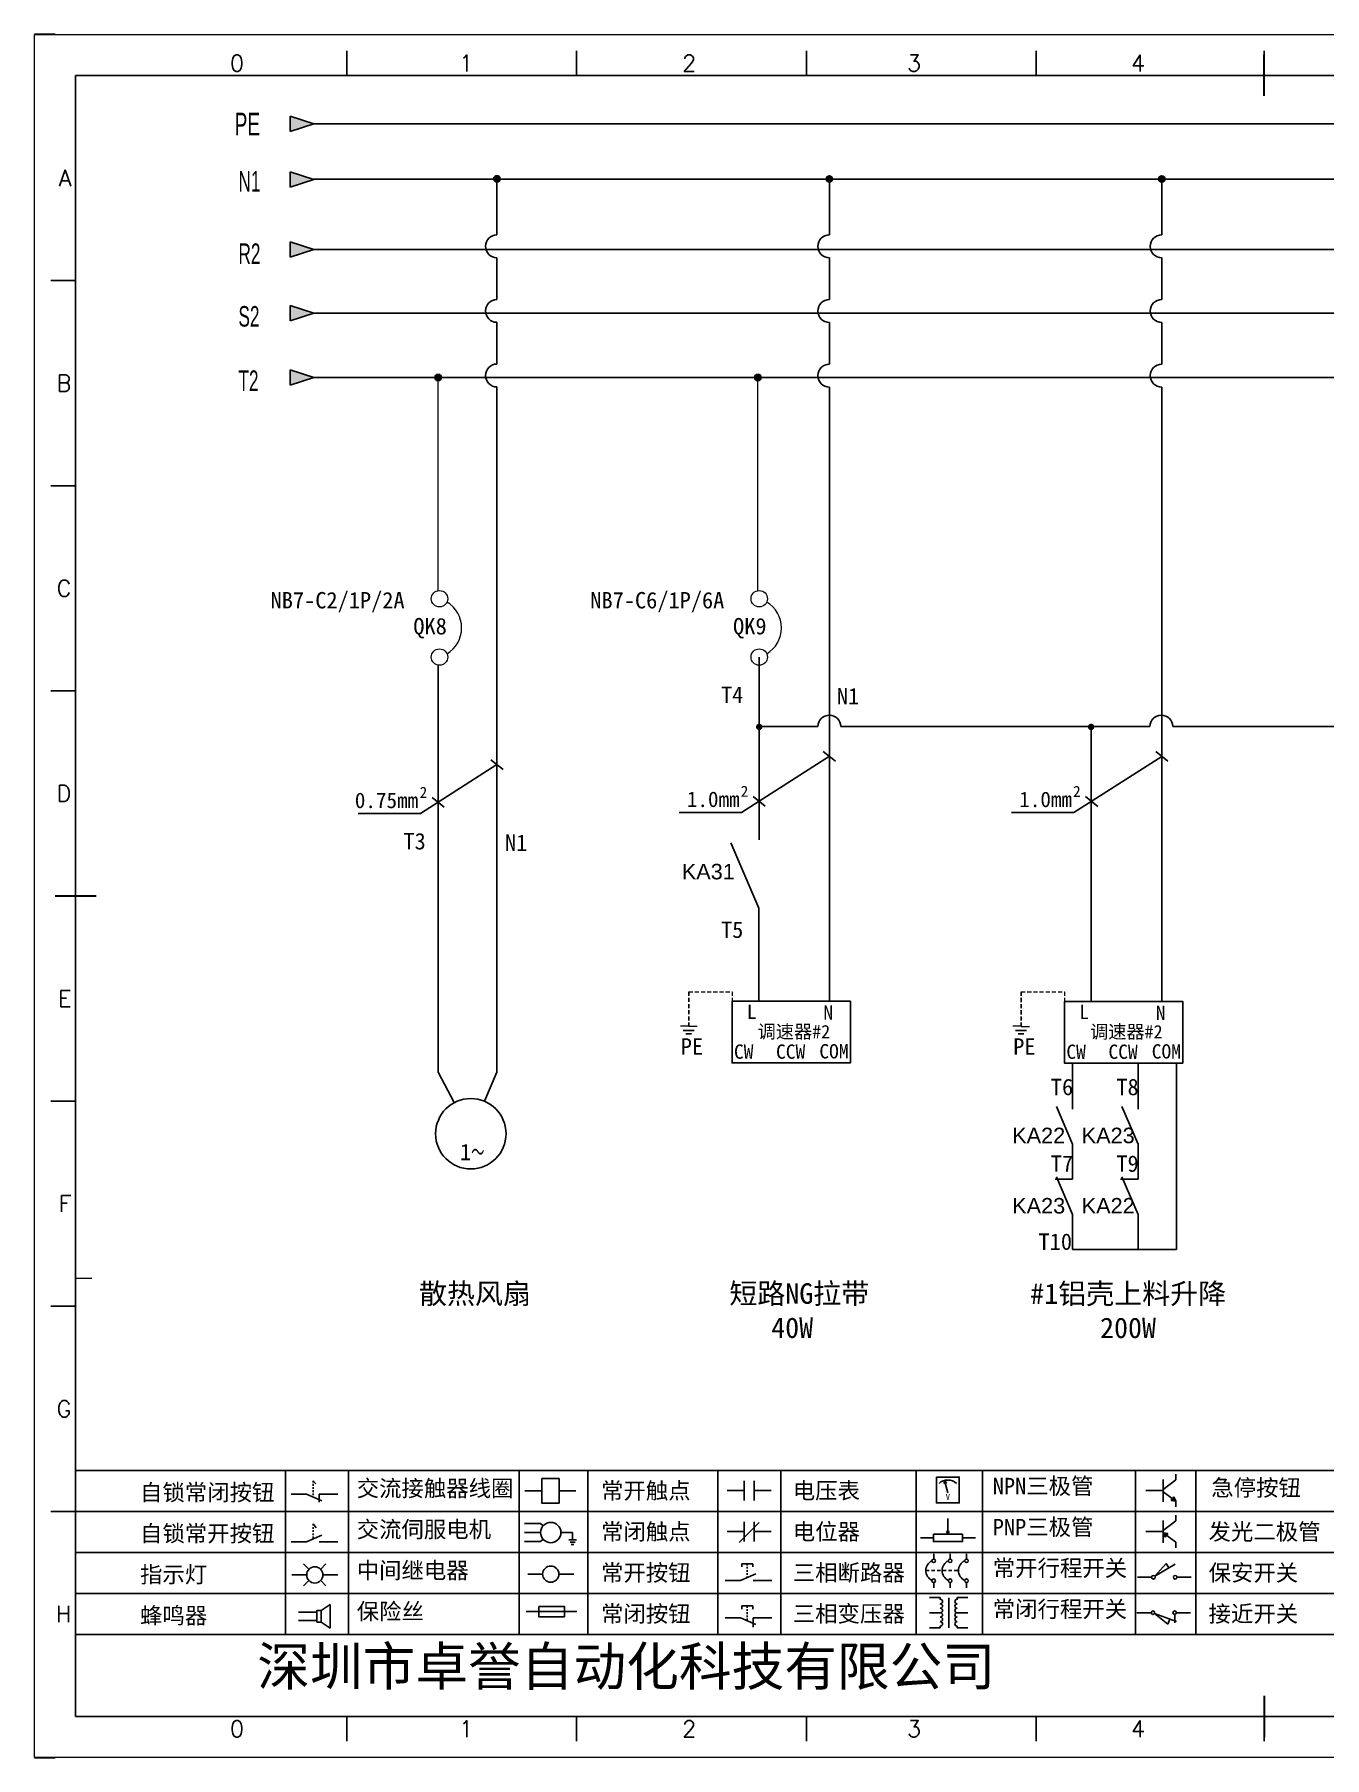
# Model space of a CAD drawing. Header units: millimetres. Extents: x 336 to 12810, y -1577 to 4105.
# Drawn here: x 8358.4 to 8515.6, y -58.4 to 151.6 of the extents above; entities that cross this region are included whole.
import ezdxf
from ezdxf.enums import TextEntityAlignment as Align

# ---------------------------------------------------------------- set-up
doc = ezdxf.new("R2010")
doc.units = ezdxf.units.MM
doc.linetypes.add('DASHED', pattern=[0.75, 0.5, -0.25])
for name, color, linetype in [('AE_BOR', 1, 'Continuous'), ('MISC', 2, 'Continuous'), ('SYMS', 7, 'Continuous'), ('主图', 7, 'Continuous')]:
    doc.layers.add(name, color=color, linetype=linetype)
doc.layers.add('元件', color=4, linetype='Continuous', lineweight=25)
doc.styles.get("Standard").update_dxf_attribs({"font": ''})
doc.styles.add('WD', font='romans.shx', dxfattribs={"width": 0.8, "bigfont": 'gbcbig.shx'})
doc.styles.add('样式 0', font='')
doc.styles.add('样式 8', font='arial.ttf', dxfattribs={"width": 0.6, "height": 2.5})
doc.styles.add('汉字', font='')
doc.styles.get('Standard').set_extended_font_data('SimSun')
doc.styles.get('样式 0').set_extended_font_data('KaiTi_GB2312')
doc.styles.get('汉字').set_extended_font_data('新宋体')

# ---------------------------------------------------------------- blocks, each defined once
blk = doc.blocks.new('*U6')
at = {"linetype": 'ByBlock'}
for p, q in [((-1909.23, -780.45), (-1909.23, -780.67)), ((-1909.23, -780.45), (-1908.92, -780.84)), ((-1909.23, -780.84), (-1909.23, -781.05)), ((-1911.92, -782.07), (-1910.06, -782.07)), ((-1910.06, -782.07), (-1908.18, -782.88)), ((-1909.23, -781.23), (-1909.23, -781.44)), ((-1909.23, -781.61), (-1909.23, -781.83)), ((-1909.23, -782), (-1909.23, -782.21)), ((-1909.23, -782.38), (-1909.23, -782.43)), ((-1908.52, -783.07), (-1908.52, -782.07)), ((-1906.25, -782.07), (-1908.52, -782.07))]:
    blk.add_line(p, q, dxfattribs=at)
blk = doc.blocks.new('*U8')
at = {"linetype": 'ByBlock'}
for p, q in [((-1908.88, -791.17), (-1909.23, -790.71)), ((-1909.23, -790.71), (-1909.23, -790.92)), ((-1909.23, -791.09), (-1909.23, -791.31)), ((-1909.23, -791.48), (-1909.23, -791.69)), ((-1911.92, -792.89), (-1910.06, -792.89)), ((-1910.06, -792.89), (-1908.18, -792.08)), ((-1909.23, -791.86), (-1909.23, -792.08)), ((-1909.23, -792.25), (-1909.23, -792.47)), ((-1906.25, -792.89), (-1908.52, -792.89))]:
    blk.add_line(p, q, dxfattribs=at)
blk = doc.blocks.new('蜂鸣器')
at = {"linetype": 'ByBlock'}
for p, q in [((-1907.17, -795.53), (-1908.25, -796.26)), ((-1907.17, -795.53), (-1907.17, -798.41)), ((-1908.8, -796.48), (-1911.01, -796.48)), ((-1908.8, -797.46), (-1911.01, -797.46)), ((-1908.25, -796.26), (-1908.8, -796.26)), ((-1908.8, -797.68), (-1908.8, -796.26)), ((-1908.25, -797.68), (-1908.8, -797.68)), ((-1908.25, -797.68), (-1908.25, -796.26)), ((-1907.17, -798.41), (-1908.25, -797.68))]:
    blk.add_line(p, q, dxfattribs=at)
blk = doc.blocks.new('指示灯')
at = {"linetype": 'ByBlock'}
for p, q in [((-1854.25, -776.92), (-1856.06, -776.92)), ((-1854.62, -775.59), (-1853.97, -776.23)), ((-1851.9, -775.59), (-1852.54, -776.23)), ((-1852.26, -776.92), (-1850.45, -776.92)), ((-1854.62, -778.25), (-1853.97, -777.61)), ((-1851.9, -778.25), (-1852.54, -777.61))]:
    blk.add_line(p, q, dxfattribs=at)
blk.add_circle((-1853.26, -776.92), 0.992, dxfattribs=at)
blk = doc.blocks.new('交流接触器线圈')
at = {"linetype": 'ByBlock'}
for p, q in [((-1880.82, -781.77), (-1882.87, -781.77)), ((-1878.72, -781.77), (-1876.67, -781.77))]:
    blk.add_line(p, q, dxfattribs=at)
blk.add_lwpolyline([(-1880.82, -780.28), (-1878.72, -780.28), (-1878.72, -783.26), (-1880.82, -783.26)], close=True, dxfattribs=at)
blk = doc.blocks.new('交流伺服电机')
at = {"linetype": 'ByBlock'}
for p, q in [((-1880.97, -785.75), (-1882.94, -785.75)), ((-1880.97, -786.85), (-1882.94, -786.85)), ((-1880.97, -785.75), (-1880.65, -786.03)), ((-1878.49, -786.85), (-1877.07, -786.85)), ((-1877.07, -786.85), (-1877.07, -787.72)), ((-1880.97, -787.94), (-1882.94, -787.94)), ((-1880.97, -787.94), (-1880.65, -787.67)), ((-1877.54, -787.72), (-1876.59, -787.72)), ((-1877.38, -788.01), (-1876.75, -788.01)), ((-1877.23, -788.29), (-1876.9, -788.29))]:
    blk.add_line(p, q, dxfattribs=at)
blk.add_circle((-1879.73, -786.85), 1.24, dxfattribs=at)
blk = doc.blocks.new('中间继电器')
at = {"linetype": 'ByBlock'}
for p, q in [((-1880.72, -791.92), (-1882.54, -791.92)), ((-1878.74, -791.92), (-1876.92, -791.92))]:
    blk.add_line(p, q, dxfattribs=at)
blk.add_circle((-1879.73, -791.92), 0.992, dxfattribs=at)
blk = doc.blocks.new('保险丝')
at = {"linetype": 'ByBlock'}
blk.add_line((-1882.72, -796.49), (-1876.55, -796.49), dxfattribs=at)
blk.add_lwpolyline([(-1881.2, -795.86), (-1878.06, -795.86), (-1878.06, -797.12), (-1881.2, -797.12)], close=True, dxfattribs=at)
blk = doc.blocks.new('常开按钮')
at = {"linetype": 'ByBlock'}
for p, q in [((-1910.06, -787.73), (-1908.18, -786.93)), ((-1909.9, -785.68), (-1908.56, -785.68)), ((-1909.9, -785.68), (-1909.9, -786.07)), ((-1909.23, -785.68), (-1909.23, -785.89)), ((-1909.23, -786.06), (-1909.23, -786.28)), ((-1909.23, -786.45), (-1909.23, -786.67)), ((-1909.23, -786.84), (-1909.23, -787.05)), ((-1909.23, -787.22), (-1909.23, -787.38)), ((-1908.56, -785.68), (-1908.56, -786.07)), ((-1911.92, -787.73), (-1910.06, -787.73)), ((-1906.25, -787.73), (-1908.52, -787.73))]:
    blk.add_line(p, q, dxfattribs=at)
blk = doc.blocks.new('常开触点')
at = {"linetype": 'ByBlock'}
for p, q in [((-1853.82, -782.99), (-1853.82, -780.56)), ((-1852.6, -782.99), (-1852.6, -780.56)), ((-1853.82, -781.77), (-1855.88, -781.77)), ((-1852.6, -781.77), (-1850.55, -781.77))]:
    blk.add_line(p, q, dxfattribs=at)
blk = doc.blocks.new('常闭触点')
at = {"linetype": 'ByBlock'}
for p, q in [((-1853.82, -786.77), (-1855.88, -786.77)), ((-1852.01, -785.66), (-1854.43, -788.1)), ((-1853.82, -787.99), (-1853.82, -785.56)), ((-1852.6, -787.99), (-1852.6, -785.56)), ((-1852.6, -786.77), (-1850.55, -786.77))]:
    blk.add_line(p, q, dxfattribs=at)
blk = doc.blocks.new('常闭按钮')
at = {"linetype": 'ByBlock'}
for p, q in [((-1854.11, -790.83), (-1852.77, -790.83)), ((-1854.11, -790.83), (-1854.11, -791.22)), ((-1853.44, -790.83), (-1853.44, -791.04)), ((-1853.44, -791.21), (-1853.44, -791.43)), ((-1853.44, -791.6), (-1853.44, -791.82)), ((-1852.77, -790.83), (-1852.77, -791.22)), ((-1856.13, -792.28), (-1854.28, -792.28)), ((-1854.28, -792.28), (-1852.4, -793.09)), ((-1853.44, -791.99), (-1853.44, -792.2)), ((-1853.44, -792.37), (-1853.44, -792.53)), ((-1850.47, -792.28), (-1852.73, -792.28)), ((-1852.73, -792.28), (-1852.73, -793.43))]:
    blk.add_line(p, q, dxfattribs=at)
blk = doc.blocks.new('电压表')
at = {"linetype": 'ByBlock'}
for p, q in [((-1814.84, -780.75), (-1814.91, -781.13)), ((-1814.6, -781.05), (-1814.91, -781.13)), ((-1814.84, -780.75), (-1814.46, -782.26)), ((-1814.84, -780.75), (-1814.6, -781.05))]:
    blk.add_line(p, q, dxfattribs=at)
blk.add_lwpolyline([(-1815.84, -780.34), (-1813.07, -780.34), (-1813.07, -783.49), (-1815.84, -783.49)], close=True, dxfattribs=at)
blk.add_arc((-1814.46, -782.26), 1.56, 46.8313, 133.1687, dxfattribs=at)
at = {"linetype": 'ByBlock', "insert": (-1814.7, -782.39), "char_height": 0.75, "width": 0.6768, "attachment_point": 1}
blk.add_mtext('V', dxfattribs=at)
blk = doc.blocks.new('电位器')
at = {"linetype": 'ByBlock'}
for p, q in [((-1814.45, -787.3), (-1814.45, -785.39)), ((-1814.45, -787.3), (-1814.62, -786.96)), ((-1814.62, -786.96), (-1814.27, -786.96)), ((-1814.45, -787.3), (-1814.27, -786.96)), ((-1816.21, -787.75), (-1817.79, -787.75)), ((-1812.68, -787.75), (-1811.1, -787.75))]:
    blk.add_line(p, q, dxfattribs=at)
blk.add_lwpolyline([(-1816.21, -787.3), (-1812.68, -787.3), (-1812.68, -788.2), (-1816.21, -788.2)], close=True, dxfattribs=at)
blk = doc.blocks.new('三相断路器')
at = {"linetype": 'ByBlock'}
for p, q in [((-1816.17, -790.33), (-1816.17, -789.7)), ((-1814.17, -790.33), (-1814.17, -789.7)), ((-1812.18, -790.33), (-1812.18, -789.7)), ((-1817.14, -791.74), (-1816.72, -791.74)), ((-1816.45, -791.74), (-1816.03, -791.74)), ((-1816.17, -793.19), (-1816.17, -793.83)), ((-1815.76, -791.74), (-1815.34, -791.74)), ((-1815.07, -791.74), (-1814.65, -791.74)), ((-1814.38, -791.74), (-1813.96, -791.74)), ((-1814.17, -793.19), (-1814.17, -793.83)), ((-1813.69, -791.74), (-1813.27, -791.74)), ((-1812.18, -793.19), (-1812.18, -793.83))]:
    blk.add_line(p, q, dxfattribs=at)
for centre in [(-1816.17, -790.55), (-1814.17, -790.55), (-1812.18, -790.55), (-1816.17, -792.98), (-1814.17, -792.98), (-1812.18, -792.98)]:
    blk.add_circle(centre, 0.219, dxfattribs=at)
for centre in [(-1815.81, -791.74), (-1813.82, -791.74), (-1811.83, -791.74)]:
    blk.add_arc(centre, 1.32, 115.5791, 244.4209, dxfattribs=at)
blk = doc.blocks.new('三相变压器')
at = {"linetype": 'ByBlock'}
for p, q in [((-1816.69, -795.03), (-1815.37, -795.03)), ((-1815.37, -795.03), (-1815.37, -795.24)), ((-1814.34, -798.7), (-1814.34, -795.04)), ((-1812, -795.03), (-1813.32, -795.03)), ((-1813.32, -795.03), (-1813.32, -795.24)), ((-1816.69, -796.87), (-1815.37, -796.87)), ((-1812, -796.87), (-1813.32, -796.87)), ((-1816.69, -798.71), (-1815.37, -798.71)), ((-1815.37, -798.71), (-1815.37, -798.5)), ((-1813.32, -798.71), (-1813.32, -798.5)), ((-1812, -798.71), (-1813.32, -798.71))]:
    blk.add_line(p, q, dxfattribs=at)
for centre, start, end in [((-1815.37, -795.51), 270, 90), ((-1815.37, -796.06), 270, 90), ((-1813.32, -795.51), 90, 270), ((-1813.32, -796.06), 90, 270), ((-1815.37, -796.6), 270, 90), ((-1815.37, -797.14), 270, 90), ((-1815.37, -797.68), 270, 90), ((-1815.37, -798.23), 270, 90), ((-1813.32, -796.6), 90, 270), ((-1813.32, -797.14), 90, 270), ((-1813.32, -797.68), 90, 270), ((-1813.32, -798.23), 90, 270)]:
    blk.add_arc(centre, 0.271, start, end, dxfattribs=at)
blk = doc.blocks.new('NPN三极管')
at = {"linetype": 'ByBlock'}
for p, q in [((-1785.73, -780.61), (-1785.73, -783.32)), ((-1785.73, -781.82), (-1784.15, -780.66)), ((-1784.15, -780.66), (-1784.15, -779.98)), ((-1785.73, -781.97), (-1787.81, -781.97)), ((-1785.73, -782.11), (-1784.15, -783.27)), ((-1784.41, -782.73), (-1784.74, -783.18)), ((-1784.15, -783.27), (-1784.74, -783.18)), ((-1784.15, -783.27), (-1784.41, -782.73)), ((-1784.15, -783.27), (-1784.15, -783.96))]:
    blk.add_line(p, q, dxfattribs=at)
blk = doc.blocks.new('PNP三极管')
at = {"linetype": 'ByBlock'}
for p, q in [((-1784.9, -785.38), (-1784.9, -788.09)), ((-1783.32, -785.43), (-1783.32, -784.75)), ((-1784.9, -786.74), (-1786.98, -786.74)), ((-1784.9, -786.59), (-1783.32, -785.43)), ((-1784.9, -786.88), (-1783.32, -788.04)), ((-1784.9, -786.88), (-1784.31, -786.97)), ((-1784.9, -786.88), (-1784.64, -787.42)), ((-1784.31, -786.97), (-1784.64, -787.42)), ((-1783.32, -788.04), (-1783.32, -788.73))]:
    blk.add_line(p, q, dxfattribs=at)
blk = doc.blocks.new('常开行程开关')
at = {"linetype": 'ByBlock'}
for p, q in [((-1785.89, -792.17), (-1784.52, -790.62)), ((-1785.89, -792.17), (-1783.43, -790.72)), ((-1784.52, -790.62), (-1784.19, -791.17)), ((-1786.29, -792.3), (-1788.01, -792.3)), ((-1781.48, -792.3), (-1783.21, -792.3))]:
    blk.add_line(p, q, dxfattribs=at)
for centre in [(-1786.07, -792.3), (-1783.42, -792.3)]:
    blk.add_circle(centre, 0.219, dxfattribs=at)
blk = doc.blocks.new('常闭行程开关')
at = {"linetype": 'ByBlock'}
for p, q in [((-1786.34, -796.62), (-1788.07, -796.62)), ((-1785.93, -796.72), (-1783.25, -797.7)), ((-1785.93, -796.72), (-1784.3, -798)), ((-1784.3, -798), (-1784.08, -797.4)), ((-1783.48, -796.84), (-1783.48, -797.85)), ((-1781.54, -796.62), (-1783.26, -796.62))]:
    blk.add_line(p, q, dxfattribs=at)
for centre in [(-1786.12, -796.62), (-1783.48, -796.62)]:
    blk.add_circle(centre, 0.219, dxfattribs=at)
blk = doc.blocks.new('电控横A4')
for p, q in [((292, -5), (5, -5)), ((5, -5), (5, -205)), ((10.03, -205), (289.53, -205)), ((130.8, -205), (190.75, -205))]:
    blk.add_line(p, q)
at = {"lineweight": 9, "ltscale": 0.1}
for p, q in [((5, -151.57), (7, -151.57)), ((101.34, -205), (130.8, -205)), ((129.44, -205), (129.44, -205)), ((129.44, -205), (129.44, -205)), ((129.44, -205), (129.44, -205)), ((129.44, -205), (129.44, -205))]:
    blk.add_line(p, q, dxfattribs=at)
at = {"linetype": 'ByBlock'}
for p, q in [((292, -175), (5, -175)), ((292, -180), (5, -180)), ((292, -185), (5, -185)), ((292, -190), (5, -190)), ((292, -195), (5, -195))]:
    blk.add_line(p, q, dxfattribs=at)
at = {"color": 0, "lineweight": -2}
for p, q in [((30.58, -175), (30.58, -195)), ((38.26, -175), (38.26, -195)), ((59.05, -175), (59.05, -195)), ((67.4, -175), (67.4, -195)), ((83.26, -175), (83.26, -195)), ((90.91, -175), (90.91, -195)), ((107.4, -175), (107.4, -195)), ((115.5, -175), (115.5, -195)), ((134.12, -175), (134.12, -195)), ((141.48, -175), (141.48, -195))]:
    blk.add_line(p, q, dxfattribs=at)
at = {"color": 0, "ltscale": 2}
blk.add_line((101.34, -205), (5, -205), dxfattribs=at)
at = {"layer": 'AE_BOR', "lineweight": 30}
for p, q in [((2.53, 0), (0, 0)), ((0, -210), (2.53, -210))]:
    blk.add_line(p, q, dxfattribs=at)
at = {"layer": 'AE_BOR', "color": 1, "lineweight": 15}
for p, q in [((0, 0), (297, 0)), ((0, -210), (0, 0)), ((297, -210), (0, -210))]:
    blk.add_line(p, q, dxfattribs=at)
at = {"layer": 'AE_BOR'}
for p, q in [((38.03, -5), (38.03, -2)), ((66.03, -5), (66.03, -2)), ((94.03, -5), (94.03, -2)), ((122.03, -5), (122.03, -2)), ((149.78, -5), (149.78, -2)), ((5, -30), (2, -30)), ((5, -55), (2, -55)), ((5, -80), (2, -80)), ((5, -130), (2, -130)), ((5, -155), (2, -155)), ((5, -180), (2, -180)), ((38.03, -205), (38.03, -208)), ((66.03, -205), (66.03, -208)), ((94.03, -205), (94.03, -208)), ((122.03, -205), (122.03, -208)), ((149.78, -205), (149.78, -208))]:
    blk.add_line(p, q, dxfattribs=at)
at = {"layer": 'AE_BOR', "color": 2, "lineweight": 30}
for p, q in [((149.78, -7.5), (149.78, -2.5)), ((2.5, -105), (7.5, -105)), ((149.78, -202.5), (149.78, -207.5)), ((149.78, -205), (149.78, -207.5))]:
    blk.add_line(p, q, dxfattribs=at)
at = {"linetype": 'ByBlock'}
for name, p in [('*U6', (1943.19, 604.18)), ('交流接触器线圈', (1942.62, 604.27)), ('常开触点', (1940.27, 604.3)), ('电压表', (1925.71, 604.52)), ('NPN三极管', (1923.2, 604.5)), ('PNP三极管', (1922.37, 604.27)), ('*U8', (1943.19, 609.18)), ('交流伺服电机', (1942.62, 604.27)), ('常闭触点', (1940.27, 604.3)), ('电位器', (1925.71, 604.52)), ('指示灯', (1887.41, 589.18)), ('中间继电器', (1942.62, 604.27)), ('常开按钮', (1996.06, 599.3)), ('三相断路器', (1925.71, 604.52)), ('常开行程开关', (1922.37, 604.27)), ('三相变压器', (1925.71, 604.52)), ('蜂鸣器', (1943.19, 604.18)), ('保险丝', (1942.62, 604.27)), ('常闭按钮', (1940.27, 599.3)), ('常闭行程开关', (1922.37, 604.27))]:
    blk.add_blockref(name, p, dxfattribs=at)
at = {"char_height": 2, "attachment_point": 1, "style": '汉字'}
for s, insert in [('{\\fKaiTi_GB2312|b0|i0|c134|p49;自锁常闭按钮}', (12.86, -176.69)), ('{\\fKaiTi_GB2312|b0|i0|c134|p49;交流接触器线圈}', (39.25, -176.19)), ('{\\fKaiTi_GB2312|b0|i0|c134|p49;常开触点}', (69.01, -176.48)), ('{\\fKaiTi_GB2312|b0|i0|c134|p49;电压表}', (92.37, -176.47)), ('{\\fKaiTi_GB2312|b0|i0|c134|p49;NPN三极管}', (116.73, -175.91)), ('{\\fKaiTi_GB2312|b0|i0|c134|p49;急停按钮}', (143.35, -176.12)), ('{\\fKaiTi_GB2312|b0|i0|c134|p49;自锁常开按钮}', (12.86, -181.69)), ('{\\fKaiTi_GB2312|b0|i0|c134|p49;交流伺服电机}', (39.25, -181.19)), ('{\\fKaiTi_GB2312|b0|i0|c134|p49;常闭触点}', (69.01, -181.48)), ('{\\fKaiTi_GB2312|b0|i0|c134|p49;电位器}', (92.37, -181.47)), ('{\\fKaiTi_GB2312|b0|i0|c134|p49;PNP三极管}', (116.73, -180.91)), ('{\\fKaiTi_GB2312|b0|i0|c134|p49;发光二极管}', (143.02, -181.48)), ('{\\fKaiTi_GB2312|b0|i0|c134|p49;指示灯}', (12.86, -186.69)), ('{\\fKaiTi_GB2312|b0|i0|c134|p49;中间继电器}', (39.25, -186.19)), ('{\\fKaiTi_GB2312|b0|i0|c134|p49;常开按钮}', (69.01, -186.48)), ('{\\fKaiTi_GB2312|b0|i0|c134|p49;三相断路器}', (92.37, -186.47)), ('{\\fKaiTi_GB2312|b0|i0|c134|p49;常开行程开关}', (116.73, -185.91)), ('{\\fKaiTi_GB2312|b0|i0|c134|p49;保安开关}', (143.02, -186.48)), ('{\\fKaiTi_GB2312|b0|i0|c134|p49;保险丝}', (39.25, -191.19)), ('{\\fKaiTi_GB2312|b0|i0|c134|p49;常闭行程开关}', (116.73, -190.91)), ('{\\fKaiTi_GB2312|b0|i0|c134|p49;蜂鸣器}', (12.86, -191.69)), ('{\\fKaiTi_GB2312|b0|i0|c134|p49;常闭按钮}', (69.01, -191.48)), ('{\\fKaiTi_GB2312|b0|i0|c134|p49;三相变压器}', (92.37, -191.47)), ('{\\fKaiTi_GB2312|b0|i0|c134|p49;接近开关}', (143.02, -191.48))]:
    blk.add_mtext(s, dxfattribs=dict(at, insert=insert))
at = {"color": 0, "lineweight": -2, "insert": (27.14, -196.53), "char_height": 4.7064, "width": 96.1138, "attachment_point": 1}
blk.add_mtext('深圳市卓誉自动化科技有限公司', dxfattribs=at)
at = {"layer": 'AE_BOR', "style": 'WD'}
for s, p in [('0', (24.67, -4.5)), ('1', (52.6, -4.5)), ('2', (79.75, -4.5)), ('3', (107.15, -4.5)), ('4', (134.45, -4.5)), ('0', (24.67, -207.5)), ('1', (52.6, -207.5)), ('2', (79.75, -207.5)), ('3', (107.15, -207.5)), ('4', (134.45, -207.5))]:
    blk.add_text(s, height=2, dxfattribs=at).set_placement(p, align=Align.CENTER)
for s, p in [('A', (4.5, -17.5)), ('B', (4.5, -42.5)), ('C', (4.5, -67.5)), ('D', (4.5, -92.5)), ('E', (4.5, -117.5)), ('F', (4.5, -142.5)), ('G', (4.5, -167.5)), ('H', (4.5, -192.5))]:
    blk.add_text(s, height=2, dxfattribs=at).set_placement(p, align=Align.MIDDLE_RIGHT)
blk = doc.blocks.new('WDDOT')
blk.add_hatch(color=256).paths.add_polyline_path([(0.5, 0, 1), (-0.5, 0, 1)])
blk.add_circle((0, 0), 0.5)

msp = doc.modelspace()

# ---------------------------------------------------------------- hatches: boundary and pattern name
for points in [[(8389.544, 133.044), (8389.544, 134.915), (8392.462, 133.98)], [(8415.144, 134.034, 1), (8414.358, 134.034, 1)], [(8455.634, 134.021, 1), (8454.848, 134.021, 1)], [(8496.124, 134.021, 1), (8495.338, 134.021, 1)], [(8389.544, 126.349), (8392.462, 125.414), (8389.544, 124.479)], [(8389.544, 116.721), (8389.544, 118.591), (8392.462, 117.656)], [(8389.544, 110.757), (8392.462, 109.821), (8389.544, 108.886)], [(8407.982, 109.821, 1), (8407.195, 109.821, 1)], [(8446.926, 109.821, 1), (8446.14, 109.821, 1)]]:
    msp.add_hatch(color=256).paths.add_polyline_path(points)
h = msp.add_hatch(color=256)
edge = h.paths.add_edge_path()
edge.add_arc((8446.695, 67.247), 0.393, 0, 360)
h = msp.add_hatch(color=256)
edge = h.paths.add_edge_path()
edge.add_arc((8487.126, 67.247), 0.393, 0, 360)
at = {"layer": 'MISC'}
msp.add_hatch(color=256, dxfattribs=at).paths.add_polyline_path([(8389.544, 141.679), (8392.462, 140.744), (8389.544, 139.809)])

# ---------------------------------------------------------------- linework, layer by layer
for p, q in [((8389.544, 134.915), (8389.544, 133.044)), ((8392.462, 133.98), (8389.544, 134.915)), ((8392.462, 133.98), (8389.544, 133.044)), ((8392.462, 125.414), (8389.544, 126.349)), ((8389.544, 126.349), (8389.544, 124.479)), ((8392.462, 125.414), (8389.544, 124.479)), ((8392.462, 125.418), (8423.554, 125.418)), ((8423.554, 125.418), (8476.229, 125.418)), ((8476.229, 125.418), (8628.166, 125.418)), ((8392.462, 117.656), (8389.544, 118.591)), ((8389.544, 118.591), (8389.544, 116.721)), ((8392.462, 117.656), (8389.544, 116.721)), ((8392.462, 117.656), (8423.547, 117.656)), ((8423.547, 117.656), (8476.229, 117.656)), ((8476.229, 117.656), (8628.059, 117.656)), ((8392.462, 109.821), (8389.544, 110.757)), ((8389.544, 110.757), (8389.544, 108.886)), ((8392.462, 109.821), (8389.544, 108.886)), ((8392.462, 109.821), (8423.547, 109.821)), ((8423.547, 109.821), (8476.229, 109.821)), ((8474.165, 109.821), (8628.153, 109.821)), ((8414.751, 47.657), (8414.751, 108.681)), ((8455.241, 108.668), (8455.241, 33.812)), ((8495.731, 108.654), (8495.731, 33.799)), ((8446.697, 75.756), (8446.697, 74.019)), ((8407.588, 74.77), (8407.588, 43.413)), ((8453.847, 67.282), (8446.696, 67.282)), ((8487.127, 67.282), (8456.635, 67.282)), ((8494.278, 67.282), (8487.127, 67.282)), ((8527.558, 67.282), (8497.066, 67.282)), ((8455.241, 63.665), (8444.541, 56.809)), ((8495.731, 63.652), (8485.031, 56.796)), ((8414.751, 62.646), (8405.433, 56.675)), ((8444.541, 56.809), (8436.946, 56.809)), ((8485.031, 56.796), (8477.436, 56.796)), ((8405.433, 56.675), (8397.837, 56.675)), ((8407.588, 43.413), (8407.588, 35.049)), ((8407.588, 25.174), (8409.556, 21.458)), ((8414.751, 25.174), (8413.24, 21.615)), ((8484.863, 16.399), (8484.863, 12.108)), ((8492.841, 16.399), (8492.841, 12.108)), ((8484.863, 12.108), (8482.747, 12.108)), ((8492.841, 12.108), (8490.725, 12.108)), ((8484.863, 7.832), (8484.863, 3.541)), ((8492.841, 7.832), (8492.841, 3.541)), ((8484.863, 3.541), (8497.513, 3.541))]:
    msp.add_line(p, q)
at = {"color": 0}
msp.add_line((8628.166, 133.984), (8392.462, 133.984), dxfattribs=at)
at = {"color": 0, "ltscale": 2}
for p, q in [((8414.751, 127.22), (8414.751, 134.234)), ((8455.241, 127.206), (8455.241, 134.22)), ((8495.731, 127.206), (8495.731, 134.22)), ((8414.751, 119.345), (8414.751, 124.431)), ((8455.241, 119.331), (8455.241, 124.418)), ((8495.731, 119.331), (8495.731, 124.418)), ((8414.751, 111.47), (8414.751, 116.556)), ((8455.241, 111.456), (8455.241, 116.543)), ((8495.731, 111.456), (8495.731, 116.543)), ((8407.631, 109.965), (8407.237, 109.965)), ((8446.575, 109.965), (8446.182, 109.965))]:
    msp.add_line(p, q, dxfattribs=at)
at = {"linetype": 'Continuous', "lineweight": 0}
for p, q in [((8407.588, 90.06), (8407.588, 109.821)), ((8446.533, 90.06), (8446.533, 109.821)), ((8407.588, 83.852), (8407.588, 90.06)), ((8446.533, 83.852), (8446.533, 90.06))]:
    msp.add_line(p, q, dxfattribs=at)
at = {"color": 0, "lineweight": -2}
for p, q in [((8446.697, 74.756), (8446.695, 53.495)), ((8487.127, 67.282), (8487.127, 33.799)), ((8414.751, 47.657), (8414.751, 25.174)), ((8446.637, 45.199), (8446.637, 33.812)), ((8407.588, 35.049), (8407.588, 25.174)), ((8484.863, 26.285), (8484.863, 20.675)), ((8492.841, 26.285), (8492.841, 20.675)), ((8497.513, 26.285), (8497.513, 3.541))]:
    msp.add_line(p, q, dxfattribs=at)
at = {"color": 2, "linetype": 'DASHED'}
for p, q in [((8438.106, 34.971), (8438.106, 30.777)), ((8478.596, 34.958), (8478.596, 30.764))]:
    msp.add_line(p, q, dxfattribs=at)
at = {"color": 2, "linetype": 'DASHED', "lineweight": 0}
for p, q in [((8438.106, 34.971), (8443.391, 34.971)), ((8443.391, 34.971), (8443.391, 33.812)), ((8478.596, 34.958), (8483.881, 34.958)), ((8483.881, 34.958), (8483.881, 33.799))]:
    msp.add_line(p, q, dxfattribs=at)
at = {"color": 2, "lineweight": 0}
for p, q in [((8438.106, 30.777), (8437.106, 30.777)), ((8438.121, 30.768), (8439.121, 30.768)), ((8478.596, 30.764), (8477.596, 30.764)), ((8478.612, 30.754), (8479.612, 30.754))]:
    msp.add_line(p, q, dxfattribs=at)
at = {"color": 2}
for p, q in [((8438.106, 30.261), (8437.44, 30.261)), ((8438.106, 29.85), (8437.766, 29.85)), ((8438.106, 30.261), (8438.772, 30.261)), ((8438.106, 29.85), (8438.446, 29.85)), ((8478.596, 30.247), (8477.93, 30.247)), ((8478.596, 29.837), (8478.257, 29.837)), ((8478.596, 30.247), (8479.262, 30.247)), ((8478.596, 29.837), (8478.936, 29.837))]:
    msp.add_line(p, q, dxfattribs=at)
at = {"color": 0, "lineweight": -2}
for points in [[(8443.391, 33.812), (8443.391, 26.298), (8457.803, 26.298), (8457.803, 33.812)], [(8483.881, 33.799), (8483.881, 26.285), (8498.293, 26.285), (8498.293, 33.799)]]:
    msp.add_lwpolyline(points, close=True, dxfattribs=at)
for centre in [(8414.751, 134.034), (8455.241, 134.021), (8495.731, 134.021), (8407.588, 109.821), (8446.533, 109.821)]:
    msp.add_circle(centre, 0.393)
at = {"lineweight": 0}
for centre in [(8407.752, 82.866), (8446.697, 82.866), (8407.752, 75.756), (8446.697, 75.756)]:
    msp.add_circle(centre, 1, dxfattribs=at)
at = {"color": 0, "lineweight": -2}
msp.add_circle((8411.564, 17.665), 4.292, dxfattribs=at)
at = {"color": 0, "ltscale": 2}
for centre, start, end in [((8414.751, 125.825), 90, 270), ((8455.241, 125.812), 90, 270), ((8495.731, 125.812), 90, 270), ((8414.751, 117.95), 90, 270), ((8455.241, 117.937), 90, 270), ((8495.731, 117.937), 90, 270), ((8414.751, 110.075), 90, 270), ((8455.241, 110.062), 90, 270), ((8495.731, 110.062), 90, 270), ((8455.241, 67.282), 0, 180), ((8495.672, 67.282), 0, 180)]:
    msp.add_arc(centre, 1.394, start, end, dxfattribs=at)
at = {"lineweight": 0}
for centre in [(8406.759, 79.311), (8445.704, 79.311)]:
    msp.add_arc(centre, 3.691, 301.18201, 58.81799, dxfattribs=at)
at = {"layer": 'MISC'}
for p, q in [((8392.462, 140.744), (8389.544, 141.679)), ((8389.544, 141.679), (8389.544, 139.809)), ((8392.462, 140.744), (8389.544, 139.809)), ((8392.462, 140.748), (8628.166, 140.748))]:
    msp.add_line(p, q, dxfattribs=at)
at = {"layer": '主图', "linetype": 'ByBlock'}
for p, q in [((8414.012, 63.241), (8415.49, 62.051)), ((8454.502, 64.261), (8455.98, 63.07)), ((8494.992, 64.247), (8496.47, 63.057)), ((8406.854, 58.636), (8408.332, 57.446)), ((8445.963, 58.77), (8447.44, 57.579)), ((8486.453, 58.756), (8487.931, 57.566))]:
    msp.add_line(p, q, dxfattribs=at)
at = {"layer": '主图'}
for p, q in [((8446.639, 45.163), (8443.23, 53.136)), ((8484.863, 16.399), (8482.904, 20.979)), ((8492.841, 16.399), (8490.882, 20.979)), ((8484.863, 7.832), (8482.904, 12.413)), ((8492.841, 7.832), (8490.882, 12.413))]:
    msp.add_line(p, q, dxfattribs=at)

# ---------------------------------------------------------------- block references
msp.add_blockref('电控横A4', (8358.414, 151.639))
at = {"layer": 'SYMS', "lineweight": -3, "xscale": 0.5, "yscale": 0.5, "zscale": 0.5}
for p in [(8407.631, 109.965), (8446.575, 109.965)]:
    msp.add_blockref('WDDOT', p, dxfattribs=at)

# ---------------------------------------------------------------- texts
at = {"style": '汉字'}
for s, p in [('QK8', (8406.607, 79.521)), ('QK9', (8445.552, 79.521))]:
    msp.add_text(s, height=2, dxfattribs=at).set_placement(p, align=Align.MIDDLE_CENTER)
at = {"color": 0}
for s, p in [('0.75mm', (8397.437, 57.351)), ('1.0mm', (8437.883, 57.485)), ('1.0mm', (8478.373, 57.471))]:
    msp.add_text(s, height=1.89, dxfattribs=at).set_placement(p)
at = {"color": 3, "char_height": 2.5, "width": 4.96666, "attachment_point": 1, "style": '样式 8'}
for s, insert in [('N1', (8383.26, 134.998)), ('R2', (8383.26, 126.169)), ('S2', (8383.26, 118.535)), ('T2', (8383.26, 110.691))]:
    msp.add_mtext(s, dxfattribs=dict(at, insert=insert))
at = {"color": 0, "char_height": 1.35, "width": 2.39904, "attachment_point": 1}
for insert in [(8405.336, 59.945), (8444.444, 60.079), (8484.934, 60.065)]:
    msp.add_mtext('2', dxfattribs=dict(at, insert=insert))
at = {"char_height": 1.89, "width": 3.40278, "attachment_point": 1}
for s, insert in [('{\\fArial|b0|i0|c0|p32;K\\fArial|b0|i0|c238|p32;A\\fArial|b0|i0|c0|p32;31}', (8437.265, 50.558)), ('{\\fArial|b0|i0|c0|p32;K\\fArial|b0|i0|c238|p32;A\\fArial|b0|i0|c0|p32;22}', (8477.511, 18.401)), ('{\\fArial|b0|i0|c0|p32;K\\fArial|b0|i0|c238|p32;A\\fArial|b0|i0|c0|p32;23}', (8485.977, 18.401)), ('{\\fArial|b0|i0|c0|p32;K\\fArial|b0|i0|c238|p32;A\\fArial|b0|i0|c0|p32;23}', (8477.511, 9.834)), ('{\\fArial|b0|i0|c0|p32;K\\fArial|b0|i0|c238|p32;A\\fArial|b0|i0|c0|p32;22}', (8485.977, 9.834))]:
    msp.add_mtext(s, dxfattribs=dict(at, insert=insert))
at = {"color": 0, "lineweight": -2, "attachment_point": 1}
for s, insert, char_height, width in [('调速器#2', (8446.514, 30.923), 1.62, 9.37048), ('调速器#2', (8487.005, 30.909), 1.62, 9.37048), ('PE', (8437.146, 29.305), 2, 5.69717), ('PE', (8477.636, 29.292), 2, 5.69717), ('\\P1{\\W0.6;\\C256;～}', (8410.242, 19.775), 2, 4.96215), ('{\\fSimSun|b0|i0|c134|p2;散热风扇}', (8405.253, -0.56), 2.5, 32.93073), ('短路NG拉带\\P   40W', (8443.057, -0.56), 2.5, 32.93073), ('#1铝壳上料升降\\P     200W', (8479.717, -0.574), 2.5, 32.93073)]:
    msp.add_mtext(s, dxfattribs=dict(at, insert=insert, char_height=char_height, width=width))
at = {"layer": 'MISC', "insert": (8382.796, 142.099), "char_height": 2.772, "width": 4.96666, "attachment_point": 1, "style": '样式 8'}
msp.add_mtext('PE', dxfattribs=at)
at = {"layer": 'MISC', "color": 0, "char_height": 2, "width": 9.98661, "attachment_point": 1, "style": '样式 0'}
for s, insert in [('{\\fSimSun|b0|i0|c134|p2;NB7-C2/1P/2A}', (8387.176, 83.688)), ('{\\fSimSun|b0|i0|c134|p2;NB7-C6/1P/6A}', (8426.12, 83.688))]:
    msp.add_mtext(s, dxfattribs=dict(at, insert=insert))
at = {"layer": 'MISC', "color": 3, "char_height": 2, "width": 5.01683, "attachment_point": 1, "style": '样式 0'}
for s, insert in [('T4', (8442.039, 72.171)), ('N1', (8456.156, 71.993)), ('T3', (8403.355, 54.314)), ('N1', (8415.734, 54.136)), ('T5', (8442.039, 43.53)), ('T6', (8482.223, 24.364)), ('T8', (8490.201, 24.364)), ('T7', (8482.223, 15.026)), ('T9', (8490.201, 15.026)), ('T10', (8480.721, 5.507))]:
    msp.add_mtext(s, dxfattribs=dict(at, insert=insert))
at = {"layer": '元件', "color": 0}
for s, height, p in [('L', 1.746, (8445.191, 31.651)), ('N', 1.746, (8454.515, 31.551)), ('L', 1.746, (8485.681, 31.638)), ('N', 1.746, (8495.005, 31.538)), ('CW', 1.7464, (8443.617, 26.8)), ('CCW', 1.7464, (8448.745, 26.8)), ('COM', 1.7464, (8454.019, 26.84)), ('CW', 1.7464, (8484.107, 26.786)), ('CCW', 1.7464, (8489.235, 26.786)), ('COM', 1.7464, (8494.51, 26.826))]:
    msp.add_text(s, height=height, dxfattribs=at).set_placement(p)

doc.saveas('drawing.dxf')
